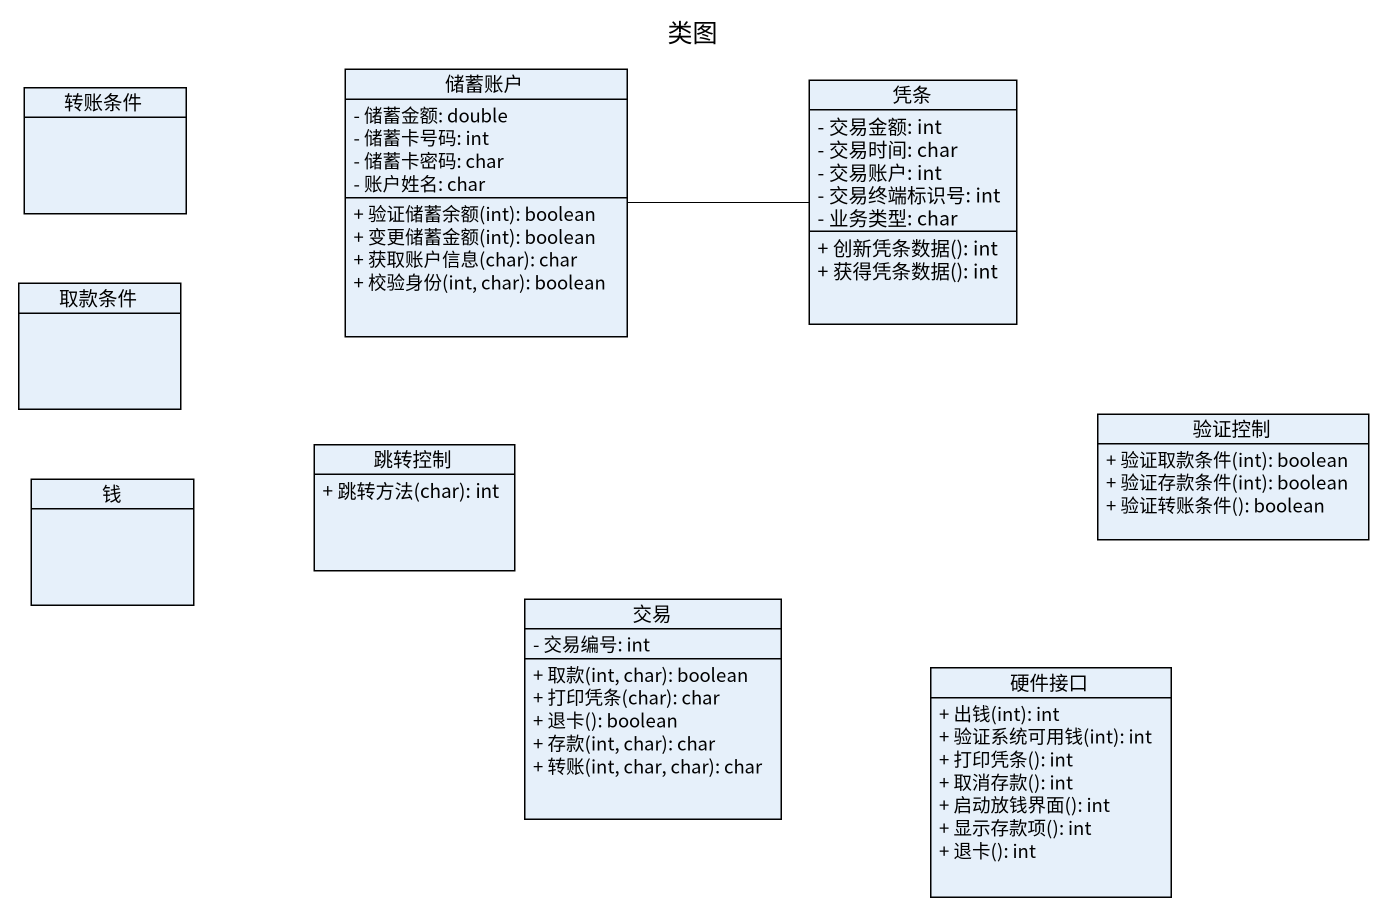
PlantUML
@startuml
title 类图
hide circle
hide empty members
skinparam classAttributeIconSize 0
class 转账条件
class 储蓄账户 {
  - 储蓄金额: double
  - 储蓄卡号码: int
  - 储蓄卡密码: char
  - 账户姓名: char
  + 验证储蓄余额(int): boolean
  + 变更储蓄金额(int): boolean
  + 获取账户信息(char): char
  + 校验身份(int, char): boolean
}
class 凭条 {
  - 交易金额: int
  - 交易时间: char
  - 交易账户: int
  - 交易终端标识号: int
  - 业务类型: char
  + 创新凭条数据(): int
  + 获得凭条数据(): int
}
class 取款条件
class 验证控制 {
  + 验证取款条件(int): boolean
  + 验证存款条件(int): boolean
  + 验证转账条件(): boolean
}
class 钱
class 跳转控制 {
  + 跳转方法(char): int
}
class 交易 {
  - 交易编号: int
  + 取款(int, char): boolean
  + 打印凭条(char): char
  + 退卡(): boolean
  + 存款(int, char): char
  + 转账(int, char, char): char
}
class 硬件接口 {
  + 出钱(int): int
  + 验证系统可用钱(int): int
  + 打印凭条(): int
  + 取消存款(): int
  + 启动放钱界面(): int
  + 显示存款项(): int
  + 退卡(): int
}
储蓄账户 -right- 凭条
@enduml
